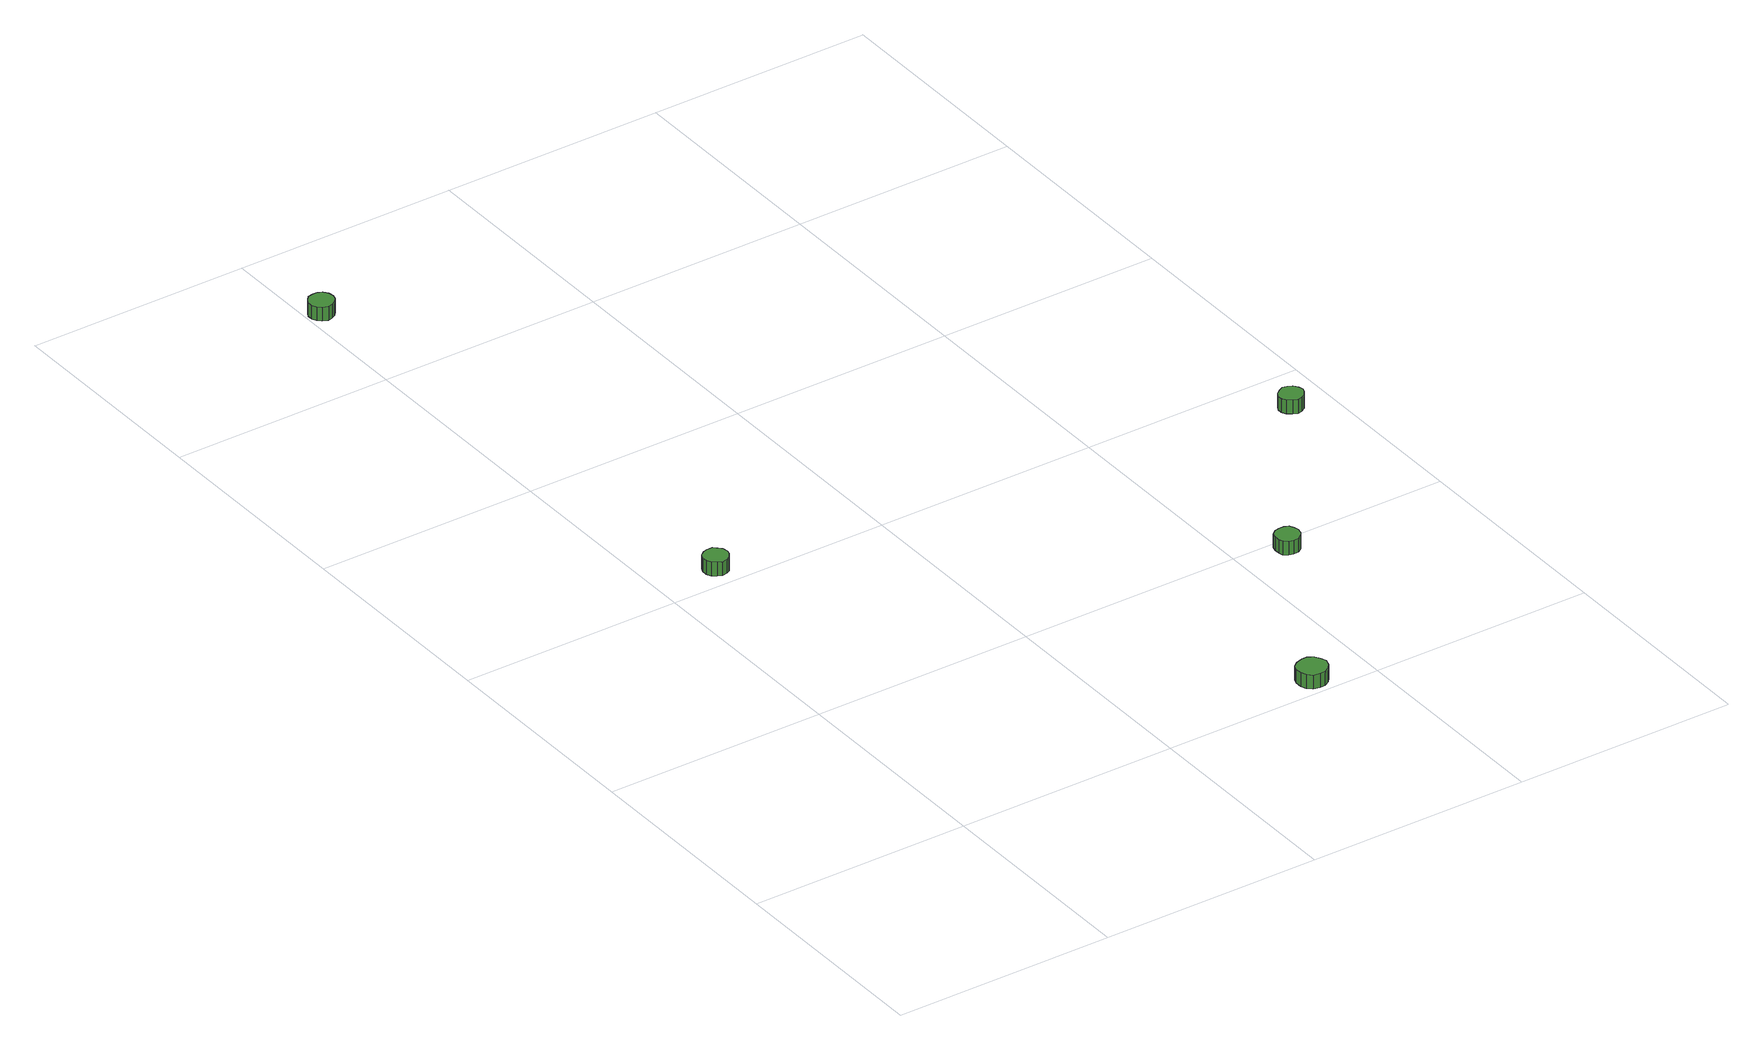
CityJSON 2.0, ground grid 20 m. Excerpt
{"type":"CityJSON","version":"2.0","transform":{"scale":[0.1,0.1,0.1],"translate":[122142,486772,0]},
"CityObjects":{
"tree1":{"type":"SolitaryVegetationObject","attributes":{"function":"something"},"geometry":[{"type":"MultiSurface","lod":"1","boundaries":[[[0,1,2,3,4,5,6,7,8,9,10,11,12,13,14]],[[15,16,17,18,19,20,21,22,23,24,25,26,27,28,29]],[[0,29,28,1]],[[1,28,27,2]],[[2,27,26,3]],[[3,26,25,4]],[[4,25,24,5]],[[5,24,23,6]],[[6,23,22,7]],[[7,22,21,8]],[[8,21,20,9]],[[9,20,19,10]],[[10,19,18,11]],[[11,18,17,12]],[[12,17,16,13]],[[13,16,15,14]],[[14,15,29,0]]]}]},
"tree2":{"type":"SolitaryVegetationObject","attributes":{"function":"something"},"geometry":[{"type":"MultiSurface","lod":"1","boundaries":[[[30,31,32,33,34,35,36,37,38,39,40,41,42,43,44]],[[45,46,47,48,49,50,51,52,53,54,55,56,57,58,59]],[[30,59,58,31]],[[31,58,57,32]],[[32,57,56,33]],[[33,56,55,34]],[[34,55,54,35]],[[35,54,53,36]],[[36,53,52,37]],[[37,52,51,38]],[[38,51,50,39]],[[39,50,49,40]],[[40,49,48,41]],[[41,48,47,42]],[[42,47,46,43]],[[43,46,45,44]],[[44,45,59,30]]]}]},
"tree3":{"type":"SolitaryVegetationObject","attributes":{"function":"something"},"geometry":[{"type":"MultiSurface","lod":"1","boundaries":[[[60,61,62,63,64,65,66,67,68,69,70,71,72,73,74]],[[75,76,77,78,79,80,81,82,83,84,85,86,87,88,89]],[[60,89,88,61]],[[61,88,87,62]],[[62,87,86,63]],[[63,86,85,64]],[[64,85,84,65]],[[65,84,83,66]],[[66,83,82,67]],[[67,82,81,68]],[[68,81,80,69]],[[69,80,79,70]],[[70,79,78,71]],[[71,78,77,72]],[[72,77,76,73]],[[73,76,75,74]],[[74,75,89,60]]]}]},
"tree4":{"type":"SolitaryVegetationObject","attributes":{"function":"something"},"geometry":[{"type":"MultiSurface","lod":"1","boundaries":[[[90,91,92,93,94,95,96,97,98,99,100,101,102,103,104]],[[105,106,107,108,109,110,111,112,113,114,115,116,117,118,119]],[[90,119,118,91]],[[91,118,117,92]],[[92,117,116,93]],[[93,116,115,94]],[[94,115,114,95]],[[95,114,113,96]],[[96,113,112,97]],[[97,112,111,98]],[[98,111,110,99]],[[99,110,109,100]],[[100,109,108,101]],[[101,108,107,102]],[[102,107,106,103]],[[103,106,105,104]],[[104,105,119,90]]]}]},
"tree5":{"type":"SolitaryVegetationObject","attributes":{"function":"something"},"geometry":[{"type":"MultiSurface","lod":"1","boundaries":[[[120,121,122,123,124,125,126,127,128,129,130,131,132,133,134]],[[135,136,137,138,139,140,141,142,143,144,145,146,147,148,149]],[[120,149,148,121]],[[121,148,147,122]],[[122,147,146,123]],[[123,146,145,124]],[[124,145,144,125]],[[125,144,143,126]],[[126,143,142,127]],[[127,142,141,128]],[[128,141,140,129]],[[129,140,139,130]],[[130,139,138,131]],[[131,138,137,132]],[[132,137,136,133]],[[133,136,135,134]],[[134,135,149,120]]]}]}
},
"vertices":[
[63,417,27],[62,422,27],[59,425,27],[56,428,27],[51,428,27],[47,427,27],[43,424,27],[41,420,27],[41,415,27],[43,411,27],[47,408,27],[51,406,27],[56,407,27],[59,409,27],[62,413,27],[62,413,14],[59,409,14],[56,407,14],[51,406,14],[47,408,14],[43,411,14],[41,415,14],[41,420,14],[43,424,14],[47,427,14],[51,428,14],[56,428,14],[59,425,14],[62,422,14],[63,417,14],
[25,909,23],[24,914,23],[21,918,23],[17,920,23],[13,920,23],[8,919,23],[5,916,23],[3,912,23],[3,907,23],[5,903,23],[8,900,23],[13,898,23],[17,899,23],[21,901,23],[24,905,23],[24,905,10],[21,901,10],[17,899,10],[13,898,10],[8,900,10],[5,903,10],[3,907,10],[3,912,10],[5,916,10],[8,919,10],[13,920,10],[17,920,10],[21,918,10],[24,914,10],[25,909,10],
[363,17,24],[361,22,24],[358,27,24],[353,30,24],[348,30,24],[342,28,24],[338,25,24],[336,20,24],[336,14,24],[338,9,24],[342,5,24],[348,4,24],[353,4,24],[358,7,24],[361,11,24],[361,11,11],[358,7,11],[353,4,11],[348,4,11],[342,5,11],[338,9,11],[336,14,11],[336,20,11],[338,25,11],[342,28,11],[348,30,11],[353,30,11],[358,27,11],[361,22,11],[363,17,11],
[455,188,24],[454,192,24],[452,196,24],[448,198,24],[443,198,24],[439,197,24],[435,194,24],[434,190,24],[434,185,24],[435,181,24],[439,178,24],[443,177,24],[448,177,24],[452,180,24],[454,183,24],[454,183,11],[452,180,11],[448,177,11],[443,177,11],[439,178,11],[435,181,11],[434,185,11],[434,190,11],[435,194,11],[439,197,11],[443,198,11],[448,198,11],[452,196,11],[454,192,11],[455,188,11],
[577,357,23],[576,361,23],[573,365,23],[569,367,23],[565,368,23],[561,366,23],[557,363,23],[555,359,23],[555,355,23],[557,351,23],[561,348,23],[565,346,23],[569,347,23],[573,349,23],[576,353,23],[576,353,10],[573,349,10],[569,347,10],[565,346,10],[561,348,10],[557,351,10],[555,355,10],[555,359,10],[557,363,10],[561,366,10],[565,368,10],[569,367,10],[573,365,10],[576,361,10],[577,357,10]
]}
